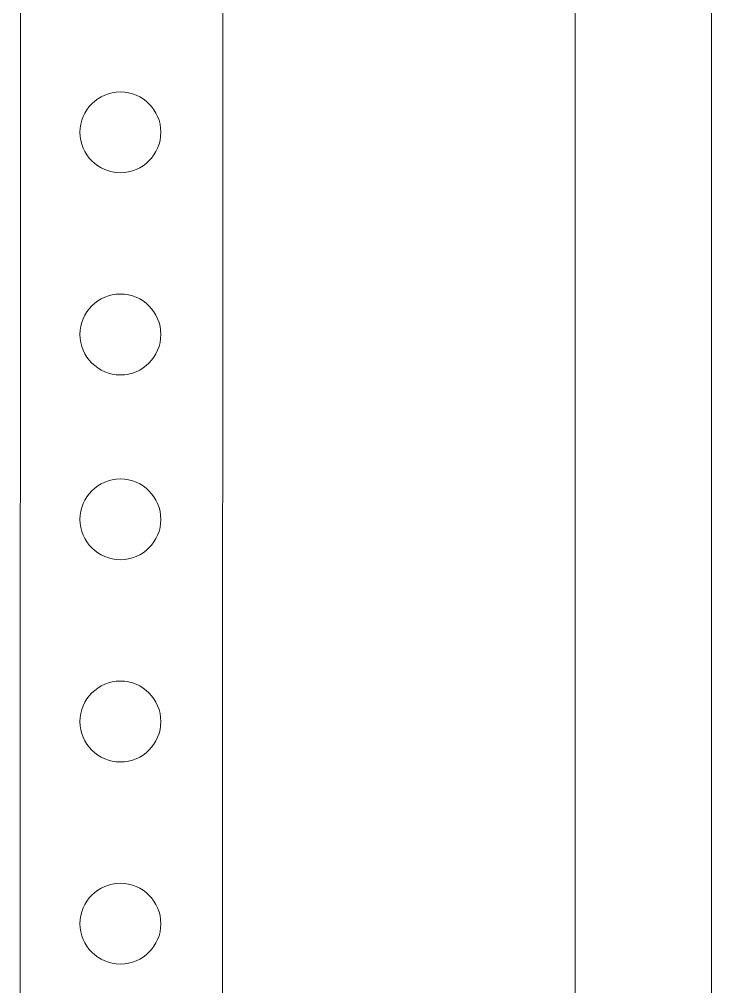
# Model space of a CAD drawing. Header units: millimetres. Extents: x 4962 to 7449, y 754 to 2938.
# Drawn here: x 5746.8 to 5815.3, y 1418.9 to 1514.6 of the extents above; entities that cross this region are included whole.
import ezdxf

# ---------------------------------------------------------------- set-up
doc = ezdxf.new("R2010")
doc.units = ezdxf.units.MM
for name, color, linetype in [('000-PI-ORMAR', 2, 'Continuous'), ('002-PI-Kabelska kanalica', 150, 'Continuous'), ('004-PI-DIN Šina', 3, 'Continuous')]:
    doc.layers.add(name, color=color, linetype=linetype)

msp = doc.modelspace()

# ---------------------------------------------------------------- linework, layer by layer
at = {"layer": '000-PI-ORMAR', "color": 18, "linetype": 'ByBlock', "lineweight": 0, "true_color": 0x000000}
msp.add_line((5815.271, 2758.887), (5815.271, 868.887), dxfattribs=at)
at = {"layer": '002-PI-Kabelska kanalica', "color": 0, "linetype": 'ByBlock', "lineweight": 0}
msp.add_line((5801.771, 2607.11), (5801.771, 1180.11), dxfattribs=at)
at = {"layer": '004-PI-DIN Šina', "color": 0, "linetype": 'ByBlock', "lineweight": 0}
for p, q in [((5747.285, 2607.11), (5746.771, 1179.695)), ((5766.771, 1179.695), (5767.285, 2607.11))]:
    msp.add_line(p, q, dxfattribs=at)
at = {"layer": '004-PI-DIN Šina', "color": 0, "linetype": 'ByBlock', "lineweight": 0, "ltscale": 0.01}
for centre in [(5756.771, 1503.468), (5756.771, 1483.468), (5756.771, 1465.173), (5756.771, 1445.173), (5756.771, 1445.173), (5756.771, 1425.173)]:
    msp.add_circle(centre, 4, dxfattribs=at)

doc.saveas('drawing.dxf')
